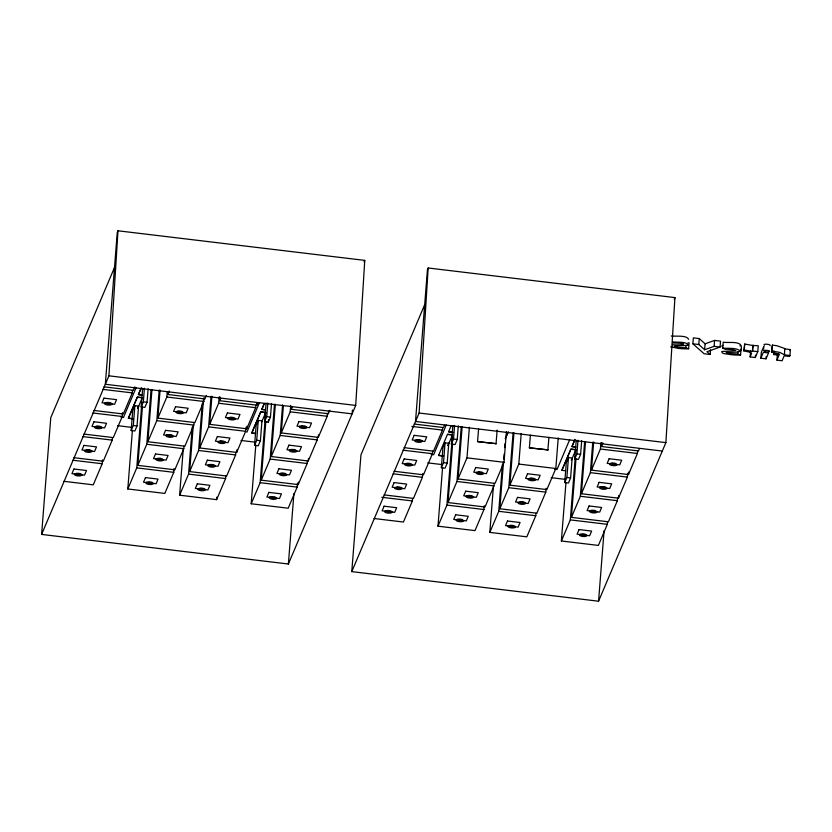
<?xml version="1.0" encoding="UTF-8"?>
<svg xmlns="http://www.w3.org/2000/svg" width="832" height="832" viewBox="0 0 832 832"><rect width="100%" height="100%" fill="white"/><g stroke="black" fill="none" stroke-linecap="round" stroke-linejoin="round"><path stroke-width="1.25" d="M41.6 534.414L108.919 375.825L117.978 230.786L364.759 260.385L355.701 405.423L288.382 564.013L41.6 534.414L50.773 417.654L114.504 267.509M351.78 571.615L419.099 413.026L428.158 267.987L674.939 297.586L665.881 442.624L598.562 601.214L351.78 571.615L360.953 454.854L424.684 304.71M63.898 481.312L93.257 484.838L102.201 463.746L102.502 459.93M73.923 457.694L103.282 461.219L112.226 440.128L112.434 437.58M83.949 434.075L113.308 437.601L122.252 416.51L122.554 412.682M93.974 410.457L123.334 413.982L132.278 392.891L132.486 390.343M131.175 430.539L132.725 410.696L134.878 405.631L138.58 406.078L137.02 425.922L134.867 430.986L131.175 430.539L133.318 425.485L134.878 405.631M174.075 468.51L173.774 472.326L164.819 493.418L127.806 488.977L132.402 430.394M148.117 388.658L147.046 402.303L144.893 407.368L141.201 406.921L142.657 388.315M127.806 488.977L136.75 467.886L141.856 402.927M183.997 446.16L183.799 448.708L174.845 469.799L137.831 465.358L142.428 406.765M141.201 406.921L143.343 401.866L144.414 388.222M137.831 465.358L146.775 444.267L151.081 389.501M194.022 422.542L193.825 425.09L184.87 446.181L147.857 441.74L151.954 389.522M147.857 441.74L156.801 420.649L159.203 390.083M204.152 397.654L203.85 401.471L194.896 422.562L157.882 418.122L160.077 390.104M157.882 418.122L166.826 397.03L167.232 391.934M206.409 395.429L204.922 398.944L167.908 394.503L168.106 391.955M225.794 475.998L225.597 478.546L216.642 499.637L179.629 495.196L183.227 449.342M179.629 495.196L188.573 474.105L192.275 426.982M235.82 452.379L235.622 454.927L226.668 476.018L189.654 471.578L193.253 425.724M189.654 471.578L198.598 450.486L202.301 403.364M245.95 427.482L245.648 431.309L236.694 452.4L199.68 447.959L203.58 398.278M199.68 447.959L208.624 426.868L211.026 396.302M255.871 405.142L255.674 407.69L246.719 428.771L209.706 424.341L211.9 396.313M209.706 424.341L218.65 403.25L219.159 396.874M257.743 402.813L256.745 405.153L219.731 400.712L220.033 396.895M216.642 499.637L216.84 497.089M236.694 452.4L236.891 449.852M246.719 428.771L246.917 426.234M256.745 405.153L256.942 402.605M254.561 445.338L256.121 425.495L258.274 420.43L261.966 420.878L260.416 440.721L258.263 445.786L254.561 445.338L256.714 440.284L258.274 420.43M297.461 483.309L297.159 487.126L288.205 508.217L251.191 503.776L255.798 445.182M271.513 403.458L270.442 417.102L268.289 422.167L264.586 421.72L266.053 403.114M251.191 503.776L260.146 482.685L264.95 421.554M265.252 417.726L265.647 412.63L260.707 412.048L251.763 433.129L255.466 433.576M307.382 460.959L307.185 463.507L298.23 484.598L261.217 480.158L265.824 421.564M264.586 421.72L266.739 416.666L267.81 403.01M268.289 422.167L268.486 419.682M261.217 480.158L270.171 459.066L274.477 404.3M317.408 437.341L317.21 439.889L308.266 460.98L271.242 456.539L275.35 404.321M271.242 456.539L280.197 435.448L282.599 404.882M327.444 413.722L327.236 416.27L318.292 437.362L281.268 432.921L283.369 406.172M281.268 432.921L290.222 411.83L290.722 405.465M329.805 410.228L328.318 413.743L291.294 409.302L291.491 406.754M288.382 564.013L293.925 493.438M298.23 484.598L298.438 482.05M308.266 460.98L308.464 458.432M318.292 437.362L318.49 434.814M328.318 413.743L328.515 411.195M352.425 410.01L352.113 413.858L105.331 384.259L117.26 232.482L117.978 230.786M374.078 518.513L403.437 522.038L412.381 500.947L412.589 498.399M384.103 494.894L413.462 498.42L422.406 477.329L422.708 473.502M394.129 471.276L423.488 474.802L432.432 453.71L432.64 451.162M404.154 447.658L433.514 451.173L442.458 430.092L442.666 427.544M441.355 467.74L442.905 447.897L445.058 442.832L448.76 443.279L447.2 463.122L445.047 468.187L441.355 467.74L443.498 462.686L445.058 442.832M484.255 505.71L483.954 509.527L474.999 530.618L437.986 526.178L442.582 467.584M458.297 425.859L457.226 439.504L455.083 444.569L451.381 444.122L452.837 425.516M437.986 526.178L446.93 505.086L452.234 437.58M494.177 483.361L493.979 485.909L485.025 507L448.011 502.559L452.608 443.966M451.381 444.122L453.523 439.067L454.594 425.412M448.011 502.559L456.955 481.468L461.261 426.702M506.407 431.725L504.005 462.29L495.05 483.382L458.037 478.941L462.134 426.722M458.037 478.941L466.981 457.85L469.383 427.284M477.547 441.615L496.122 443.664L477.547 441.615L478.598 428.938M496.049 443.841L497.13 430.071M535.974 513.198L535.777 515.746L526.822 536.838L489.809 532.397L493.407 486.543M489.809 532.397L498.753 511.306L502.455 464.183M546.104 488.301L545.802 492.128L536.848 513.219L499.834 508.778L503.537 461.646M503.734 459.098L504.13 454.002M504.639 447.637L504.93 443.82M499.834 508.778L508.778 487.687L513.084 432.921M558.23 437.934L555.828 468.51L546.874 489.59L509.86 485.16L513.958 432.931M509.86 485.16L518.814 464.069L521.206 433.493M529.37 447.834L547.945 449.883L529.37 447.834L530.421 435.157M547.872 450.05L548.933 437.372M564.741 482.539L566.301 462.696L568.454 457.631L572.156 458.078L570.596 477.922L568.443 482.986L564.741 482.539L566.894 477.485L568.454 457.631M607.547 521.778L607.339 524.326L598.395 545.418L561.371 540.977L565.978 482.383M581.693 440.658L580.622 454.303L578.469 459.368L574.766 458.921L576.233 440.315M561.371 540.977L570.326 519.886L575.328 456.206M575.63 452.379L575.827 449.831L570.887 449.238L561.943 470.33L565.646 470.777M617.573 498.16L617.365 500.708L608.421 521.799L571.397 517.358L576.004 458.765M574.766 458.921L576.919 453.856L577.99 440.211M571.397 517.358L580.351 496.267L584.657 441.501M627.692 473.273L627.39 477.09L618.446 498.181L581.422 493.74L585.53 441.522M581.422 493.74L590.377 472.649L592.779 442.083M637.624 450.923L637.416 453.471L628.472 474.562L591.448 470.122L593.653 442.094M591.448 470.122L600.402 449.03L600.902 442.666M639.486 448.594L638.498 450.944L601.474 446.503L601.775 442.676M598.562 601.214L604.105 530.639M618.446 498.181L618.644 495.633M628.472 474.562L628.67 472.014M687.898 342.898L689.104 342.826L688.636 348.764L685.786 347.797L685.974 345.426M710.538 349.731L710.164 354.484L704.122 353.756L692.879 343.803L693.347 337.875L699.265 338.582L705.099 343.814L704.631 349.752L714.126 346.351L720.075 347.058L720.543 341.13L714.594 340.423L705.099 343.814M704.631 349.752L698.797 344.51L699.265 338.582M714.126 346.351L714.594 340.423M740.574 354.994L737.183 355.077A24.253 8.486 4.5 0 1 730.038 354.567C728.156 353.704 721.344 354.453 721.729 351.53L735.821 350.563L732.212 349.461L725.005 349.232L722.748 348.14L723.216 342.212C729.123 343.335 745.378 339.581 740.511 351.125L737.266 352.123L726.138 352.466L728.562 353.423L737.714 354.026L740.574 354.994L741.031 349.055M737.714 354.026L737.901 351.655M743.829 350.906L744.702 344.032L752.908 345.509L752.44 351.447L744.234 349.96L743.829 350.906L750.662 352.383L751.608 353.402L750.121 356.907L755.29 357.531L757.786 351.655L758.254 345.717L752.908 345.509M744.234 349.96L744.702 344.032M750.121 356.907L750.589 350.979M752.44 351.447L753.085 345.103M755.29 357.531L755.477 355.16M760.854 358.197L763.35 352.321L768.529 352.945L766.033 358.821L760.854 358.197L761.322 352.269L763.818 346.393L763.63 348.764M766.033 358.821L766.22 356.45M789.932 355.503L789.526 356.46L784.191 355.815L782.101 360.745L776.932 360.131L779.022 355.191L773.718 354.557L774.124 353.61L779.355 354.234L771.524 352.04L772.418 345.093L777.057 345.779L784.701 348.504L784.503 354.858L789.932 355.503L790.4 349.575L784.971 348.92M771.524 352.04L772.418 345.093M773.718 354.557L773.999 351M776.932 360.131L777.296 355.378M76.804 474.313L77.719 473.793L77.47 474.396M78.946 474.573L79.872 474.053L79.612 474.656M134.846 386.838L133.359 390.354L104 386.838M136.074 387.764L123.448 417.508L120.983 417.217M140.899 388.627L138.414 394.482L142.23 394.94M141.378 387.681L138.393 394.711L142.095 395.158M137.717 408.106L138.58 406.078M137.779 408.377L142.251 397.842L137.322 397.249L128.367 418.33L133.307 418.922M167.908 394.503L169.395 390.988M148.346 482.893L149.261 482.373L149.011 482.976M150.488 483.153L151.414 482.633L151.154 483.236M219.731 400.712L220.719 398.372M200.19 489.112L201.115 488.592L200.855 489.195M202.342 489.372L203.258 488.852L203.008 489.445M246.844 432.307L259.47 402.563M264.295 403.416L261.799 409.282L264.347 409.583M264.274 403.655L261.789 409.51L265.491 409.958M261.664 422.011L265.647 412.63M291.294 409.302L292.292 406.952M364.042 262.07L364.759 260.385M271.742 497.692L272.657 497.172L272.407 497.775M273.884 497.952L274.799 497.432L274.55 498.025M428.158 267.987L427.44 269.682L415.511 421.46L662.303 451.058M386.984 511.514L387.899 510.994L387.65 511.597M389.126 511.774L390.052 511.254L389.792 511.846M444.527 425.214L443.539 427.554L414.18 424.039M446.254 424.965L433.628 454.709L431.163 454.407M451.079 425.818L448.573 431.912L453.513 432.505M447.897 445.297L448.76 443.279M447.959 445.578L452.442 435.032L447.502 434.45M458.526 520.094L459.451 519.574L459.191 520.177M460.668 520.354L461.594 519.834L461.344 520.426M505.357 438.485L507.842 432.63M505.336 438.724L508.321 431.694M510.37 526.313L511.295 525.793L511.035 526.396M512.522 526.573L513.438 526.053L513.188 526.646M569.65 439.764L557.024 469.508L554.559 469.206M561.954 470.101L570.908 449.01L575.994 449.623M574.964 439.452L571.99 446.482L575.796 446.94M574.954 439.681L571.969 446.711L575.671 447.158M571.355 460.377L575.827 449.831M601.474 446.503L602.971 442.988M674.222 299.27L674.939 297.586M581.922 534.893L582.837 534.373L582.587 534.976M584.064 535.153L584.99 534.633L584.73 535.226M789.994 350.522L790.4 349.575M688.667 339.373C686.608 334.922 676.27 336.596 671.278 335.982M770.214 345.696C771.17 344.084 761.987 343.491 764.41 345.228M739.887 345.883L740.605 345.602M722.852 345.353L721.864 345.935L722.301 346.757M720.075 347.058L706.95 351.738L710.164 354.484M688.636 348.764L685.256 348.847A24.253 8.486 4.5 0 1 678.111 348.338L670.665 346.83M672.454 344.77C684.559 345.498 689.572 343.158 673.067 343.002M685.786 347.797L678.506 347.474L674.211 346.237L688.199 345.301C686.826 341.224 677.435 342.586 673.223 341.921M722.748 348.14C728.416 348.629 736.143 347.339 740.511 351.125M692.879 343.803L698.797 344.51M752.617 351.031L757.786 351.655M108.919 375.825L355.701 405.423M419.099 413.026L665.881 442.624M102.918 389.366L132.278 392.891M166.826 397.03L203.85 401.471M218.65 403.25L255.674 407.69M290.222 411.83L327.236 416.27M411.83 426.41L442.458 430.092M600.402 449.03L637.416 453.471M448.594 431.683L451.131 431.985M142.428 397.623L137.342 397.01L128.388 418.101L132.205 418.558M265.814 412.422L260.728 411.809L251.774 432.9L255.59 433.358M452.608 434.824L447.522 434.21L438.547 455.53L443.487 456.123M143.343 401.866L147.046 402.303M266.739 416.666L270.442 417.102M453.523 439.067L457.226 439.504M576.919 453.856L580.622 454.303M92.893 412.984L122.252 416.51M156.801 420.649L193.825 425.09M208.624 426.868L245.648 431.309M280.197 435.448L317.21 439.889M403.073 450.185L432.432 453.71M466.981 457.85L504.005 462.29M518.814 464.069L555.828 468.51M590.377 472.649L627.39 477.09M438.568 455.302L443.654 455.905M133.318 425.485L137.02 425.922M256.714 440.284L260.416 440.721M443.498 462.686L447.2 463.122M566.894 477.485L570.596 477.922M117.614 425.672L131.747 427.367M240.999 440.471L255.143 442.166M427.794 462.873L441.927 464.568M551.179 477.672L565.323 479.367M82.867 436.602L112.226 440.128M146.775 444.267L183.799 448.708M198.598 450.486L235.622 454.927M270.171 459.066L307.185 463.507M393.047 473.803L422.406 477.329M456.955 481.468L493.979 485.909M508.778 487.687L545.802 492.128M580.351 496.267L617.365 500.708M72.842 460.231L102.201 463.746M136.75 467.886L173.774 472.326M188.573 474.105L225.597 478.546M260.146 482.685L297.159 487.126M381.753 497.276L412.381 500.947M446.93 505.086L483.954 509.527M498.753 511.306L535.777 515.746M570.326 519.886L607.339 524.326M771.95 351.021L779.917 352.446L784.503 354.858M77.574 474.978L78.406 475.082L77.574 474.978M87.599 451.36L88.431 451.464L87.682 451.298M97.625 427.742L98.457 427.846L97.656 427.71M107.65 404.123L108.482 404.227L107.65 404.123M149.084 483.558L149.926 483.662L149.084 483.558M159.11 459.94L159.952 460.034L159.141 459.898M169.135 436.322L169.978 436.415L169.166 436.28M179.161 412.703L180.003 412.797L179.161 412.703M200.959 489.778L201.802 489.882L200.959 489.778M210.985 466.159L211.827 466.263L211.016 466.128M221.01 442.541L221.853 442.645L221.042 442.499M231.036 418.922L231.878 419.016L231.067 418.881M272.48 498.358L273.312 498.451L272.48 498.358M282.506 474.739L283.348 474.833L282.537 474.698M292.531 451.121L293.374 451.214L292.562 451.079M302.557 427.502L303.399 427.596L302.557 427.502M387.754 512.179L388.586 512.283L387.785 512.148M397.779 488.561L398.611 488.665L397.862 488.498M407.805 464.942L408.637 465.046L407.836 464.901M417.83 441.324L418.662 441.418L417.862 441.282M459.264 520.759L460.106 520.853L459.295 520.718M469.29 497.141L470.132 497.234L469.321 497.099M479.315 473.522L480.158 473.616L479.346 473.481M511.139 526.978L511.982 527.082L511.139 526.978M521.165 503.36L522.007 503.464L521.196 503.318M531.19 479.742L532.033 479.835L531.222 479.7M582.66 535.558L583.502 535.652L582.66 535.558M592.686 511.94L593.528 512.034L592.717 511.898M602.711 488.322L603.554 488.415L602.742 488.28M612.737 464.693L613.579 464.797L612.737 464.693M81.858 474.739L81.827 475.082A3.754 1.31 4.5 0 1 80.33 475.842L79.466 475.946A3.754 1.31 4.5 0 1 74.443 474.157L76.814 473.294A3.754 1.31 4.5 0 1 81.858 474.739M91.884 451.121L91.853 451.464A3.754 1.31 4.5 0 1 90.355 452.223L89.492 452.317A3.754 1.31 4.5 0 1 84.469 450.538L86.84 449.675A3.754 1.31 4.5 0 1 91.884 451.121M101.91 427.502L101.878 427.846A3.754 1.31 4.5 0 1 100.381 428.594L99.518 428.698A3.754 1.31 4.5 0 1 94.494 426.92L96.866 426.057A3.754 1.31 4.5 0 1 101.91 427.502M111.935 403.884L111.904 404.227A3.754 1.31 4.5 0 1 110.406 404.976L109.543 405.08A3.754 1.31 4.5 0 1 104.52 403.291L106.891 402.438A3.754 1.31 4.5 0 1 111.935 403.884M205.254 489.538L205.223 489.882A3.754 1.31 4.5 0 1 203.715 490.641L202.852 490.734A3.754 1.31 4.5 0 1 197.839 488.956L200.2 488.093A3.754 1.31 4.5 0 1 205.254 489.538M215.28 465.92L215.249 466.263A3.754 1.31 4.5 0 1 213.741 467.012L212.878 467.116A3.754 1.31 4.5 0 1 207.865 465.338L210.226 464.474A3.754 1.31 4.5 0 1 215.28 465.92M225.306 442.302L225.274 442.645A3.754 1.31 4.5 0 1 223.766 443.394L222.903 443.498A3.754 1.31 4.5 0 1 217.89 441.709L220.251 440.856A3.754 1.31 4.5 0 1 225.306 442.302M235.331 418.683L235.3 419.026A3.754 1.31 4.5 0 1 233.792 419.775L232.929 419.879A3.754 1.31 4.5 0 1 227.916 418.09L230.277 417.238A3.754 1.31 4.5 0 1 235.331 418.683M392.038 511.94L392.007 512.283A3.754 1.31 4.5 0 1 390.51 513.042L389.646 513.136A3.754 1.31 4.5 0 1 384.623 511.358L386.994 510.494A3.754 1.31 4.5 0 1 392.038 511.94M402.064 488.322L402.033 488.665A3.754 1.31 4.5 0 1 400.535 489.414L399.672 489.518A3.754 1.31 4.5 0 1 394.649 487.739L397.02 486.876A3.754 1.31 4.5 0 1 402.064 488.322M412.09 464.703L412.058 465.046A3.754 1.31 4.5 0 1 410.561 465.795L409.698 465.899A3.754 1.31 4.5 0 1 404.674 464.11L407.046 463.258A3.754 1.31 4.5 0 1 412.09 464.703M422.115 441.085L422.084 441.428A3.754 1.31 4.5 0 1 420.586 442.177L419.723 442.281A3.754 1.31 4.5 0 1 414.7 440.492L417.071 439.639A3.754 1.31 4.5 0 1 422.115 441.085M515.434 526.739L515.403 527.082A3.754 1.31 4.5 0 1 513.895 527.831L513.032 527.935A3.754 1.31 4.5 0 1 508.019 526.157L510.38 525.294A3.754 1.31 4.5 0 1 515.434 526.739M525.46 503.121L525.429 503.464A3.754 1.31 4.5 0 1 523.921 504.213L523.058 504.317A3.754 1.31 4.5 0 1 518.045 502.528L520.406 501.675A3.754 1.31 4.5 0 1 525.46 503.121M535.486 479.502L535.454 479.846A3.754 1.31 4.5 0 1 533.946 480.594L533.083 480.698A3.754 1.31 4.5 0 1 528.07 478.91L530.431 478.057A3.754 1.31 4.5 0 1 535.486 479.502M73.913 468.998L71.947 473.637L84.521 475.145L86.486 470.506L73.913 468.998M83.938 445.38L81.973 450.018L94.546 451.526L96.512 446.888L83.938 445.38M93.964 421.762L91.998 426.4L104.572 427.908L106.538 423.27L93.964 421.762M103.99 398.143L102.024 402.771L114.598 404.279L116.563 399.651L103.99 398.143M87.079 450.091L86.83 450.694L87.495 450.778L87.745 450.174L87.079 450.091M97.105 426.473L96.855 427.076L97.521 427.159L97.77 426.556L97.105 426.473M107.13 402.854L106.881 403.458L107.546 403.53L107.796 402.938L107.13 402.854M89.232 450.351L88.972 450.954L89.638 451.027L89.898 450.434L89.232 450.351M99.258 426.733L98.998 427.336L99.663 427.409L99.923 426.816L99.258 426.733M109.283 403.114L109.023 403.718L109.689 403.79L109.949 403.198L109.283 403.114M145.486 477.589L143.52 482.217L156.094 483.725L158.059 479.097L145.486 477.589M155.511 453.97L153.546 458.598L166.119 460.106L168.085 455.468L155.511 453.97M165.537 430.342L163.571 434.98L176.145 436.488L178.11 431.85L165.537 430.342M175.562 406.723L173.597 411.362L186.17 412.87L188.136 408.231L175.562 406.723M158.621 458.671L158.371 459.274L159.037 459.358L159.297 458.754L158.621 458.671M168.646 435.053L168.397 435.656L169.062 435.739L169.322 435.136L168.646 435.053M178.682 411.434L178.422 412.038L179.088 412.121L179.348 411.518L178.682 411.434M160.774 458.931L160.514 459.534L161.19 459.607L161.439 459.014L160.774 458.931M170.799 435.313L170.539 435.916L171.215 435.989L171.465 435.396L170.799 435.313M180.825 411.694L180.565 412.298L181.241 412.37L181.49 411.778L180.825 411.694M197.309 483.798L195.343 488.436L207.917 489.944L209.882 485.306L197.309 483.798M207.334 460.179L205.369 464.818L217.942 466.326L219.908 461.687L207.334 460.179M217.36 436.561L215.394 441.189L227.968 442.697L229.934 438.069L217.36 436.561M227.386 412.942L225.42 417.57L237.994 419.078L239.959 414.45L227.386 412.942M210.475 464.89L210.215 465.494L210.881 465.577L211.141 464.974L210.475 464.89M220.501 441.272L220.241 441.875L220.906 441.948L221.166 441.355L220.501 441.272M230.526 417.654L230.266 418.257L230.932 418.33L231.192 417.737L230.526 417.654M212.618 465.15L212.368 465.754L213.034 465.826L213.283 465.234L212.618 465.15M222.643 441.532L222.394 442.135L223.059 442.208L223.309 441.615L222.643 441.532M232.669 417.914L232.419 418.506L233.085 418.59L233.334 417.997L232.669 417.914M268.871 492.388L266.906 497.016L279.479 498.524L281.445 493.886L268.871 492.388M278.897 468.759L276.931 473.398L289.505 474.906L291.47 470.267L278.897 468.759M288.922 445.141L286.957 449.779L299.53 451.287L301.496 446.649L288.922 445.141M298.948 421.522L296.982 426.161L309.556 427.669L311.522 423.03L298.948 421.522M282.017 473.47L281.767 474.074L282.433 474.157L282.682 473.554L282.017 473.47M292.042 449.852L291.793 450.455L292.458 450.538L292.708 449.935L292.042 449.852M302.068 426.234L301.818 426.837L302.484 426.91L302.734 426.317L302.068 426.234M284.159 473.73L283.91 474.334L284.575 474.406L284.825 473.814L284.159 473.73M294.185 450.112L293.935 450.715L294.601 450.788L294.861 450.195L294.185 450.112M304.21 426.494L303.961 427.086L304.626 427.17L304.886 426.577L304.21 426.494M384.093 506.199L382.127 510.838L394.701 512.346L396.666 507.707L384.093 506.199M394.118 482.581L392.153 487.219L404.726 488.727L406.692 484.089L394.118 482.581M404.144 458.962L402.178 463.59L414.752 465.098L416.718 460.47L404.144 458.962M414.17 435.344L412.204 439.972L424.778 441.48L426.743 436.852L414.17 435.344M397.259 487.292L397.01 487.895L397.675 487.978L397.925 487.375L397.259 487.292M407.285 463.674L407.035 464.277L407.701 464.35L407.95 463.757L407.285 463.674M417.31 440.055L417.061 440.658L417.726 440.731L417.976 440.138L417.31 440.055M399.412 487.552L399.152 488.155L399.818 488.228L400.078 487.635L399.412 487.552M409.438 463.934L409.178 464.537L409.843 464.61L410.103 464.017L409.438 463.934M419.463 440.315L419.203 440.908L419.869 440.991L420.129 440.398L419.463 440.315M455.666 514.79L453.7 519.418L466.274 520.926L468.239 516.287L455.666 514.79M465.691 491.161L463.726 495.799L476.299 497.307L478.265 492.669L465.691 491.161M475.717 467.542L473.751 472.181L486.325 473.689L488.29 469.05L475.717 467.542M468.811 495.872L468.551 496.475L469.217 496.558L469.477 495.955L468.811 495.872M478.837 472.254L478.577 472.857L479.242 472.94L479.502 472.337L478.837 472.254M470.954 496.132L470.704 496.735L471.37 496.808L471.619 496.215L470.954 496.132M480.979 472.514L480.73 473.117L481.395 473.19L481.645 472.597L480.979 472.514M507.489 520.998L505.523 525.637L518.097 527.145L520.062 522.506L507.489 520.998M517.514 497.38L515.549 502.008L528.122 503.516L530.088 498.888L517.514 497.38M527.54 473.762L525.574 478.39L538.148 479.898L540.114 475.27L527.54 473.762M520.655 502.091L520.395 502.694L521.061 502.767L521.321 502.174L520.655 502.091M530.681 478.473L530.421 479.076L531.086 479.149L531.346 478.556L530.681 478.473M522.798 502.351L522.548 502.954L523.214 503.027L523.463 502.434L522.798 502.351M532.823 478.733L532.574 479.326L533.239 479.409L533.489 478.816L532.823 478.733M579.051 529.578L577.086 534.217L589.659 535.725L591.625 531.086L579.051 529.578M589.077 505.96L587.111 510.598L599.685 512.106L601.65 507.468L589.077 505.96M599.102 482.342L597.137 486.98L609.71 488.488L611.676 483.85L599.102 482.342M609.128 458.723L607.162 463.362L619.736 464.87L621.702 460.231L609.128 458.723M592.197 510.671L591.947 511.274L592.613 511.358L592.862 510.754L592.197 510.671M602.222 487.053L601.973 487.656L602.638 487.729L602.888 487.136L602.222 487.053M612.248 463.434L611.998 464.038L612.664 464.11L612.914 463.518L612.248 463.434M594.339 510.931L594.09 511.534L594.755 511.607L595.015 511.014L594.339 510.931M604.375 487.313L604.115 487.916L604.781 487.989L605.041 487.396L604.375 487.313M614.401 463.694L614.141 464.287L614.806 464.37L615.066 463.767L614.401 463.694M176.322 411.611L176.072 411.923A3.754 1.31 4.5 0 0 176.821 412.942L177.518 413.234A3.754 1.31 4.5 0 0 183.487 412.766L182.052 411.455A3.754 1.31 4.5 0 0 176.322 411.611M166.296 435.23L166.046 435.542A3.754 1.31 4.5 0 0 166.795 436.561L167.492 436.852A3.754 1.31 4.5 0 0 173.462 436.384L172.026 435.074A3.754 1.31 4.5 0 0 166.296 435.23M156.27 458.848L156.021 459.16A3.754 1.31 4.5 0 0 156.77 460.179L157.466 460.47A3.754 1.31 4.5 0 0 163.436 460.002L162.001 458.692A3.754 1.31 4.5 0 0 156.27 458.848M146.245 482.466L145.995 482.778A3.754 1.31 4.5 0 0 146.744 483.808L147.441 484.089A3.754 1.31 4.5 0 0 153.41 483.621L151.975 482.31A3.754 1.31 4.5 0 0 146.245 482.466M299.707 426.4L299.468 426.722A3.754 1.31 4.5 0 0 300.217 427.742L300.903 428.033A3.754 1.31 4.5 0 0 306.883 427.565L305.438 426.254A3.754 1.31 4.5 0 0 299.707 426.4M289.682 450.029L289.432 450.341A3.754 1.31 4.5 0 0 290.191 451.36L290.878 451.651A3.754 1.31 4.5 0 0 296.858 451.183L295.412 449.873A3.754 1.31 4.5 0 0 289.682 450.029M279.656 473.647L279.406 473.959A3.754 1.31 4.5 0 0 280.166 474.978L280.852 475.27A3.754 1.31 4.5 0 0 286.832 474.802L285.386 473.491A3.754 1.31 4.5 0 0 279.656 473.647M269.63 497.266L269.381 497.578A3.754 1.31 4.5 0 0 270.14 498.597L270.826 498.888A3.754 1.31 4.5 0 0 276.806 498.42L275.361 497.11A3.754 1.31 4.5 0 0 269.63 497.266M476.476 472.43L476.226 472.742A3.754 1.31 4.5 0 0 476.975 473.762L477.672 474.053A3.754 1.31 4.5 0 0 483.652 473.585L482.206 472.274A3.754 1.31 4.5 0 0 476.476 472.43M466.45 496.049L466.201 496.361A3.754 1.31 4.5 0 0 466.95 497.38L467.646 497.671A3.754 1.31 4.5 0 0 473.616 497.203L472.181 495.893A3.754 1.31 4.5 0 0 466.45 496.049M456.425 519.667L456.175 519.979A3.754 1.31 4.5 0 0 456.924 520.998L457.621 521.29A3.754 1.31 4.5 0 0 463.59 520.822L462.155 519.511A3.754 1.31 4.5 0 0 456.425 519.667M609.898 463.601L609.648 463.923A3.754 1.31 4.5 0 0 610.397 464.942L611.083 465.234A3.754 1.31 4.5 0 0 617.063 464.766L615.618 463.455A3.754 1.31 4.5 0 0 609.898 463.601M599.872 487.219L599.622 487.542A3.754 1.31 4.5 0 0 600.371 488.561L601.058 488.852A3.754 1.31 4.5 0 0 607.038 488.384L605.592 487.074A3.754 1.31 4.5 0 0 599.872 487.219M589.836 510.848L589.597 511.16A3.754 1.31 4.5 0 0 590.346 512.179L591.032 512.47A3.754 1.31 4.5 0 0 597.012 512.002L595.566 510.692A3.754 1.31 4.5 0 0 589.836 510.848M579.81 534.466L579.561 534.778A3.754 1.31 4.5 0 0 580.32 535.798L581.006 536.089A3.754 1.31 4.5 0 0 586.986 535.621L585.541 534.31A3.754 1.31 4.5 0 0 579.81 534.466M763.506 350.324C767.114 354.172 775.164 349.981 763.506 350.324"/></g></svg>
